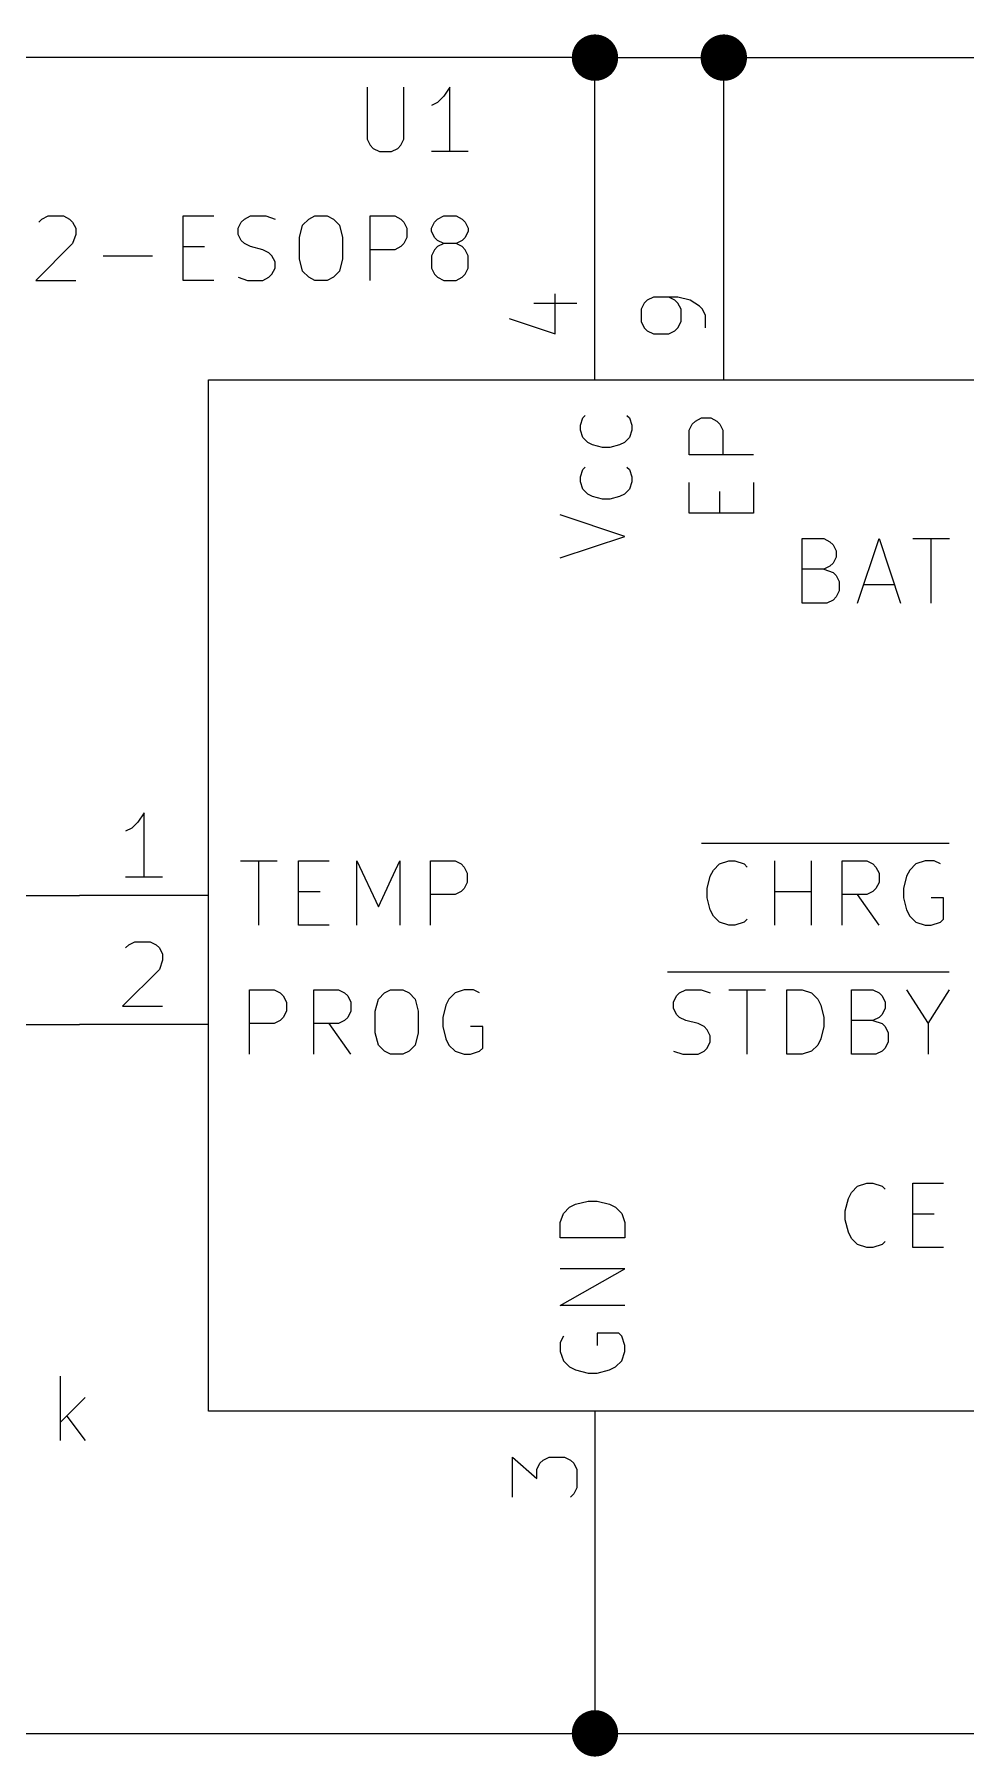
# Model space of a CAD drawing. Header units: inches. Extents: x 0.4 to 11.3, y -7.9 to -0.4.
# Drawn here: x 4.015 to 4.738, y -2.518 to -1.182 of the extents above; entities that cross this region are included whole.
import ezdxf

# ---------------------------------------------------------------- set-up
doc = ezdxf.new("R2010")
doc.units = ezdxf.units.IN
doc.header["$MEASUREMENT"] = 0
for name, color, linetype in [('GREENSIXTYFIVE', 129, 'CONTINUOUS'), ('LIGHTGREEN', 92, 'CONTINUOUS'), ('LIGHTRED', 12, 'CONTINUOUS'), ('RED', 14, 'CONTINUOUS'), ('WHITE', 250, 'CONTINUOUS')]:
    doc.layers.add(name, color=color, linetype=linetype)

msp = doc.modelspace()

# ---------------------------------------------------------------- linework, layer by layer
at = {"layer": 'GREENSIXTYFIVE', "linetype": 'CONTINUOUS'}
for p, q in [((4.2731, -1.2228), (4.2731, -1.2633)), ((4.2731, -1.2228), (4.2731, -1.2633)), ((4.3017, -1.2633), (4.3017, -1.2228)), ((4.3017, -1.2633), (4.3017, -1.2228)), ((4.3374, -1.2228), (4.3327, -1.2299)), ((4.3374, -1.2228), (4.3327, -1.2299)), ((4.3374, -1.2728), (4.3374, -1.2228)), ((4.3374, -1.2728), (4.3374, -1.2228)), ((4.3279, -1.2347), (4.3231, -1.2371)), ((4.3279, -1.2347), (4.3231, -1.2371)), ((4.3327, -1.2299), (4.3279, -1.2347)), ((4.3327, -1.2299), (4.3279, -1.2347)), ((4.2731, -1.2633), (4.2755, -1.268)), ((4.2731, -1.2633), (4.2755, -1.268)), ((4.2755, -1.268), (4.2779, -1.2704)), ((4.2755, -1.268), (4.2779, -1.2704)), ((4.297, -1.2704), (4.2993, -1.268)), ((4.297, -1.2704), (4.2993, -1.268)), ((4.2993, -1.268), (4.3017, -1.2633)), ((4.2993, -1.268), (4.3017, -1.2633)), ((4.2779, -1.2704), (4.2827, -1.2728)), ((4.2779, -1.2704), (4.2827, -1.2728)), ((4.2827, -1.2728), (4.2922, -1.2728)), ((4.2827, -1.2728), (4.2922, -1.2728)), ((4.2922, -1.2728), (4.297, -1.2704)), ((4.2922, -1.2728), (4.297, -1.2704)), ((4.3517, -1.2728), (4.3231, -1.2728)), ((4.3517, -1.2728), (4.3231, -1.2728)), ((4.0184, -1.3276), (4.0208, -1.3252)), ((4.0184, -1.3276), (4.0208, -1.3252)), ((4.0208, -1.3252), (4.0255, -1.3228)), ((4.0208, -1.3252), (4.0255, -1.3228)), ((4.0255, -1.3228), (4.0374, -1.3228)), ((4.0255, -1.3228), (4.0374, -1.3228)), ((4.0374, -1.3228), (4.0422, -1.3252)), ((4.0374, -1.3228), (4.0422, -1.3252)), ((4.0422, -1.3252), (4.0446, -1.3276)), ((4.0422, -1.3252), (4.0446, -1.3276)), ((4.0446, -1.3276), (4.047, -1.3323)), ((4.0446, -1.3276), (4.047, -1.3323)), ((4.047, -1.3323), (4.047, -1.3371)), ((4.047, -1.3323), (4.047, -1.3371)), ((4.1303, -1.3728), (4.1303, -1.3228)), ((4.1303, -1.3228), (4.1541, -1.3228)), ((4.1303, -1.3728), (4.1303, -1.3228)), ((4.1303, -1.3228), (4.1541, -1.3228)), ((4.1731, -1.3323), (4.1755, -1.3276)), ((4.1731, -1.3323), (4.1755, -1.3276)), ((4.1731, -1.3371), (4.1731, -1.3323)), ((4.1731, -1.3371), (4.1731, -1.3323)), ((4.1755, -1.3276), (4.1779, -1.3252)), ((4.1755, -1.3276), (4.1779, -1.3252)), ((4.1779, -1.3252), (4.1827, -1.3228)), ((4.1779, -1.3252), (4.1827, -1.3228)), ((4.1827, -1.3228), (4.1946, -1.3228)), ((4.1827, -1.3228), (4.1946, -1.3228)), ((4.1946, -1.3228), (4.2017, -1.3252)), ((4.1946, -1.3228), (4.2017, -1.3252)), ((4.2208, -1.3395), (4.2231, -1.3299)), ((4.2208, -1.3395), (4.2231, -1.3299)), ((4.2231, -1.3299), (4.2279, -1.3252)), ((4.2231, -1.3299), (4.2279, -1.3252)), ((4.2279, -1.3252), (4.2327, -1.3228)), ((4.2279, -1.3252), (4.2327, -1.3228)), ((4.2327, -1.3228), (4.2422, -1.3228)), ((4.2327, -1.3228), (4.2422, -1.3228)), ((4.2422, -1.3228), (4.247, -1.3252)), ((4.2422, -1.3228), (4.247, -1.3252)), ((4.247, -1.3252), (4.2517, -1.3299)), ((4.247, -1.3252), (4.2517, -1.3299)), ((4.2517, -1.3299), (4.2541, -1.3395)), ((4.2517, -1.3299), (4.2541, -1.3395)), ((4.2755, -1.3728), (4.2755, -1.3228)), ((4.2755, -1.3228), (4.2946, -1.3228)), ((4.2755, -1.3728), (4.2755, -1.3228)), ((4.2755, -1.3228), (4.2946, -1.3228)), ((4.2946, -1.3228), (4.2993, -1.3252)), ((4.2946, -1.3228), (4.2993, -1.3252)), ((4.2993, -1.3252), (4.3017, -1.3276)), ((4.2993, -1.3252), (4.3017, -1.3276)), ((4.3017, -1.3276), (4.3041, -1.3323)), ((4.3017, -1.3276), (4.3041, -1.3323)), ((4.3041, -1.3323), (4.3041, -1.3395)), ((4.3041, -1.3323), (4.3041, -1.3395)), ((4.3231, -1.3323), (4.3255, -1.3276)), ((4.3231, -1.3323), (4.3255, -1.3276)), ((4.3231, -1.3347), (4.3231, -1.3323)), ((4.3231, -1.3347), (4.3231, -1.3323)), ((4.3255, -1.3395), (4.3231, -1.3347)), ((4.3255, -1.3395), (4.3231, -1.3347)), ((4.3255, -1.3276), (4.3279, -1.3252)), ((4.3255, -1.3276), (4.3279, -1.3252)), ((4.3279, -1.3252), (4.3327, -1.3228)), ((4.3279, -1.3252), (4.3327, -1.3228)), ((4.3327, -1.3228), (4.3422, -1.3228)), ((4.3327, -1.3228), (4.3422, -1.3228)), ((4.3422, -1.3228), (4.347, -1.3252)), ((4.3422, -1.3228), (4.347, -1.3252)), ((4.347, -1.3252), (4.3493, -1.3276)), ((4.347, -1.3252), (4.3493, -1.3276)), ((4.3493, -1.3276), (4.3517, -1.3323)), ((4.3493, -1.3276), (4.3517, -1.3323)), ((4.3517, -1.3347), (4.3493, -1.3395)), ((4.3517, -1.3347), (4.3493, -1.3395)), ((4.3517, -1.3323), (4.3517, -1.3347)), ((4.3517, -1.3323), (4.3517, -1.3347)), ((4.0446, -1.3442), (4.016, -1.3728)), ((4.0446, -1.3442), (4.016, -1.3728)), ((4.047, -1.3371), (4.0446, -1.3442)), ((4.047, -1.3371), (4.0446, -1.3442)), ((4.1303, -1.3466), (4.147, -1.3466)), ((4.1303, -1.3466), (4.147, -1.3466)), ((4.1755, -1.3419), (4.1731, -1.3371)), ((4.1755, -1.3419), (4.1731, -1.3371)), ((4.1779, -1.3442), (4.1755, -1.3419)), ((4.1779, -1.3442), (4.1755, -1.3419)), ((4.1827, -1.3466), (4.1779, -1.3442)), ((4.1827, -1.3466), (4.1779, -1.3442)), ((4.1922, -1.349), (4.1827, -1.3466)), ((4.1922, -1.349), (4.1827, -1.3466)), ((4.197, -1.3514), (4.1922, -1.349)), ((4.197, -1.3514), (4.1922, -1.349)), ((4.2208, -1.3561), (4.2208, -1.3395)), ((4.2208, -1.3561), (4.2208, -1.3395)), ((4.2541, -1.3395), (4.2541, -1.3561)), ((4.2541, -1.3395), (4.2541, -1.3561)), ((4.2946, -1.349), (4.2755, -1.349)), ((4.2946, -1.349), (4.2755, -1.349)), ((4.2993, -1.3466), (4.2946, -1.349)), ((4.2993, -1.3466), (4.2946, -1.349)), ((4.3017, -1.3442), (4.2993, -1.3466)), ((4.3017, -1.3442), (4.2993, -1.3466)), ((4.3041, -1.3395), (4.3017, -1.3442)), ((4.3041, -1.3395), (4.3017, -1.3442)), ((4.3255, -1.349), (4.3231, -1.3538)), ((4.3255, -1.349), (4.3231, -1.3538)), ((4.3279, -1.3419), (4.3255, -1.3395)), ((4.3279, -1.3419), (4.3255, -1.3395)), ((4.3279, -1.3466), (4.3255, -1.349)), ((4.3279, -1.3466), (4.3255, -1.349)), ((4.3327, -1.3442), (4.3279, -1.3419)), ((4.3327, -1.3442), (4.3279, -1.3419)), ((4.3327, -1.3442), (4.3279, -1.3466)), ((4.3327, -1.3442), (4.3279, -1.3466)), ((4.3422, -1.3442), (4.3327, -1.3442)), ((4.3422, -1.3442), (4.3327, -1.3442)), ((4.347, -1.3419), (4.3422, -1.3442)), ((4.347, -1.3419), (4.3422, -1.3442)), ((4.347, -1.3466), (4.3422, -1.3442)), ((4.347, -1.3466), (4.3422, -1.3442)), ((4.3493, -1.3395), (4.347, -1.3419)), ((4.3493, -1.3395), (4.347, -1.3419)), ((4.3493, -1.349), (4.347, -1.3466)), ((4.3493, -1.349), (4.347, -1.3466)), ((4.3517, -1.3538), (4.3493, -1.349)), ((4.3517, -1.3538), (4.3493, -1.349)), ((4.0684, -1.3538), (4.1065, -1.3538)), ((4.0684, -1.3538), (4.1065, -1.3538)), ((4.1993, -1.3538), (4.197, -1.3514)), ((4.1993, -1.3538), (4.197, -1.3514)), ((4.2017, -1.3585), (4.1993, -1.3538)), ((4.2017, -1.3585), (4.1993, -1.3538)), ((4.2017, -1.3633), (4.2017, -1.3585)), ((4.2017, -1.3633), (4.2017, -1.3585)), ((4.2231, -1.3657), (4.2208, -1.3561)), ((4.2231, -1.3657), (4.2208, -1.3561)), ((4.2541, -1.3561), (4.2517, -1.3657)), ((4.2541, -1.3561), (4.2517, -1.3657)), ((4.3231, -1.3538), (4.3231, -1.3633)), ((4.3231, -1.3538), (4.3231, -1.3633)), ((4.3517, -1.3633), (4.3517, -1.3538)), ((4.3517, -1.3633), (4.3517, -1.3538)), ((4.016, -1.3728), (4.047, -1.3728)), ((4.016, -1.3728), (4.047, -1.3728)), ((4.1541, -1.3728), (4.1303, -1.3728)), ((4.1541, -1.3728), (4.1303, -1.3728)), ((4.1731, -1.3704), (4.1803, -1.3728)), ((4.1731, -1.3704), (4.1803, -1.3728)), ((4.1803, -1.3728), (4.1922, -1.3728)), ((4.1803, -1.3728), (4.1922, -1.3728)), ((4.1922, -1.3728), (4.197, -1.3704)), ((4.1922, -1.3728), (4.197, -1.3704)), ((4.197, -1.3704), (4.1993, -1.368)), ((4.197, -1.3704), (4.1993, -1.368)), ((4.1993, -1.368), (4.2017, -1.3633)), ((4.1993, -1.368), (4.2017, -1.3633)), ((4.2279, -1.3704), (4.2231, -1.3657)), ((4.2279, -1.3704), (4.2231, -1.3657)), ((4.2327, -1.3728), (4.2279, -1.3704)), ((4.2327, -1.3728), (4.2279, -1.3704)), ((4.2422, -1.3728), (4.2327, -1.3728)), ((4.2422, -1.3728), (4.2327, -1.3728)), ((4.247, -1.3704), (4.2422, -1.3728)), ((4.247, -1.3704), (4.2422, -1.3728)), ((4.2517, -1.3657), (4.247, -1.3704)), ((4.2517, -1.3657), (4.247, -1.3704)), ((4.3231, -1.3633), (4.3255, -1.368)), ((4.3231, -1.3633), (4.3255, -1.368)), ((4.3255, -1.368), (4.3279, -1.3704)), ((4.3255, -1.368), (4.3279, -1.3704)), ((4.3279, -1.3704), (4.3327, -1.3728)), ((4.3279, -1.3704), (4.3327, -1.3728)), ((4.3327, -1.3728), (4.3422, -1.3728)), ((4.3327, -1.3728), (4.3422, -1.3728)), ((4.3422, -1.3728), (4.347, -1.3704)), ((4.3422, -1.3728), (4.347, -1.3704)), ((4.347, -1.3704), (4.3493, -1.368)), ((4.347, -1.3704), (4.3493, -1.368)), ((4.3493, -1.368), (4.3517, -1.3633)), ((4.3493, -1.368), (4.3517, -1.3633)), ((4.4387, -1.4852), (4.4406, -1.4795)), ((4.4387, -1.4852), (4.4406, -1.4795)), ((4.4406, -1.4795), (4.4425, -1.4776)), ((4.4406, -1.4795), (4.4425, -1.4776)), ((4.4748, -1.4776), (4.4768, -1.4795)), ((4.4748, -1.4776), (4.4768, -1.4795)), ((4.4768, -1.4795), (4.4787, -1.4852)), ((4.4768, -1.4795), (4.4787, -1.4852)), ((4.5255, -1.4843), (4.5279, -1.4819)), ((4.5255, -1.4843), (4.5279, -1.4819)), ((4.5279, -1.4819), (4.5327, -1.4795)), ((4.5279, -1.4819), (4.5327, -1.4795)), ((4.5327, -1.4795), (4.5398, -1.4795)), ((4.5327, -1.4795), (4.5398, -1.4795)), ((4.5398, -1.4795), (4.5446, -1.4819)), ((4.5398, -1.4795), (4.5446, -1.4819)), ((4.5446, -1.4819), (4.5469, -1.4843)), ((4.5446, -1.4819), (4.5469, -1.4843)), ((4.4387, -1.489), (4.4387, -1.4852)), ((4.4387, -1.489), (4.4387, -1.4852)), ((4.4406, -1.4948), (4.4387, -1.489)), ((4.4406, -1.4948), (4.4387, -1.489)), ((4.4444, -1.4986), (4.4406, -1.4948)), ((4.4444, -1.4986), (4.4406, -1.4948)), ((4.4768, -1.4948), (4.4729, -1.4986)), ((4.4768, -1.4948), (4.4729, -1.4986)), ((4.4787, -1.489), (4.4768, -1.4948)), ((4.4787, -1.489), (4.4768, -1.4948)), ((4.4787, -1.4852), (4.4787, -1.489)), ((4.4787, -1.4852), (4.4787, -1.489)), ((4.5231, -1.489), (4.5255, -1.4843)), ((4.5231, -1.489), (4.5255, -1.4843)), ((4.5231, -1.5081), (4.5231, -1.489)), ((4.5231, -1.5081), (4.5231, -1.489)), ((4.5469, -1.4843), (4.5493, -1.489)), ((4.5469, -1.4843), (4.5493, -1.489)), ((4.5493, -1.489), (4.5493, -1.5081)), ((4.5493, -1.489), (4.5493, -1.5081)), ((4.4482, -1.5005), (4.4444, -1.4986)), ((4.4482, -1.5005), (4.4444, -1.4986)), ((4.4558, -1.5024), (4.4482, -1.5005)), ((4.4558, -1.5024), (4.4482, -1.5005)), ((4.4615, -1.5024), (4.4558, -1.5024)), ((4.4615, -1.5024), (4.4558, -1.5024)), ((4.4691, -1.5005), (4.4615, -1.5024)), ((4.4691, -1.5005), (4.4615, -1.5024)), ((4.4729, -1.4986), (4.4691, -1.5005)), ((4.4729, -1.4986), (4.4691, -1.5005)), ((4.5731, -1.5081), (4.5231, -1.5081)), ((4.5731, -1.5081), (4.5231, -1.5081)), ((4.4387, -1.5252), (4.4406, -1.5195)), ((4.4387, -1.5252), (4.4406, -1.5195)), ((4.4406, -1.5195), (4.4425, -1.5176)), ((4.4406, -1.5195), (4.4425, -1.5176)), ((4.4748, -1.5176), (4.4768, -1.5195)), ((4.4748, -1.5176), (4.4768, -1.5195)), ((4.4768, -1.5195), (4.4787, -1.5252)), ((4.4768, -1.5195), (4.4787, -1.5252)), ((4.4387, -1.529), (4.4387, -1.5252)), ((4.4387, -1.529), (4.4387, -1.5252)), ((4.4406, -1.5348), (4.4387, -1.529)), ((4.4406, -1.5348), (4.4387, -1.529)), ((4.4444, -1.5386), (4.4406, -1.5348)), ((4.4444, -1.5386), (4.4406, -1.5348)), ((4.4768, -1.5348), (4.4729, -1.5386)), ((4.4768, -1.5348), (4.4729, -1.5386)), ((4.4787, -1.529), (4.4768, -1.5348)), ((4.4787, -1.529), (4.4768, -1.5348)), ((4.4787, -1.5252), (4.4787, -1.529)), ((4.4787, -1.5252), (4.4787, -1.529)), ((4.5231, -1.5533), (4.5231, -1.5295)), ((4.5231, -1.5533), (4.5231, -1.5295)), ((4.5731, -1.5295), (4.5731, -1.5533)), ((4.5731, -1.5295), (4.5731, -1.5533)), ((4.4482, -1.5405), (4.4444, -1.5386)), ((4.4482, -1.5405), (4.4444, -1.5386)), ((4.4558, -1.5424), (4.4482, -1.5405)), ((4.4558, -1.5424), (4.4482, -1.5405)), ((4.4615, -1.5424), (4.4558, -1.5424)), ((4.4615, -1.5424), (4.4558, -1.5424)), ((4.4691, -1.5405), (4.4615, -1.5424)), ((4.4691, -1.5405), (4.4615, -1.5424)), ((4.4729, -1.5386), (4.4691, -1.5405)), ((4.4729, -1.5386), (4.4691, -1.5405)), ((4.5469, -1.5533), (4.5469, -1.5367)), ((4.5469, -1.5533), (4.5469, -1.5367)), ((4.4731, -1.5714), (4.4231, -1.5548)), ((4.4731, -1.5714), (4.4231, -1.5548)), ((4.5731, -1.5533), (4.5231, -1.5533)), ((4.5731, -1.5533), (4.5231, -1.5533)), ((4.4231, -1.5881), (4.4731, -1.5714)), ((4.4231, -1.5881), (4.4731, -1.5714)), ((4.6109, -1.6231), (4.6109, -1.5731)), ((4.6109, -1.5731), (4.6276, -1.5731)), ((4.6109, -1.6231), (4.6109, -1.5731)), ((4.6109, -1.5731), (4.6276, -1.5731)), ((4.6276, -1.5731), (4.6324, -1.5755)), ((4.6276, -1.5731), (4.6324, -1.5755)), ((4.6324, -1.5755), (4.6348, -1.5779)), ((4.6324, -1.5755), (4.6348, -1.5779)), ((4.6538, -1.6231), (4.6705, -1.5731)), ((4.6538, -1.6231), (4.6705, -1.5731)), ((4.6705, -1.5731), (4.6871, -1.6231)), ((4.6705, -1.5731), (4.6871, -1.6231)), ((4.6967, -1.5731), (4.7252, -1.5731)), ((4.6967, -1.5731), (4.7252, -1.5731)), ((4.711, -1.6231), (4.711, -1.5731)), ((4.711, -1.6231), (4.711, -1.5731)), ((4.6348, -1.5779), (4.6371, -1.5827)), ((4.6348, -1.5779), (4.6371, -1.5827)), ((4.6371, -1.5874), (4.6348, -1.5922)), ((4.6371, -1.5874), (4.6348, -1.5922)), ((4.6371, -1.5827), (4.6371, -1.5874)), ((4.6371, -1.5827), (4.6371, -1.5874)), ((4.6276, -1.5969), (4.6109, -1.5969)), ((4.6276, -1.5969), (4.6109, -1.5969)), ((4.6324, -1.5946), (4.6276, -1.5969)), ((4.6324, -1.5946), (4.6276, -1.5969)), ((4.6276, -1.5969), (4.6348, -1.5993)), ((4.6276, -1.5969), (4.6348, -1.5993)), ((4.6348, -1.5922), (4.6324, -1.5946)), ((4.6348, -1.5922), (4.6324, -1.5946)), ((4.6348, -1.5993), (4.6371, -1.6017)), ((4.6348, -1.5993), (4.6371, -1.6017)), ((4.6371, -1.6017), (4.6395, -1.6065)), ((4.6371, -1.6017), (4.6395, -1.6065)), ((4.6395, -1.6136), (4.6371, -1.6184)), ((4.6395, -1.6136), (4.6371, -1.6184)), ((4.6395, -1.6065), (4.6395, -1.6136)), ((4.6395, -1.6065), (4.6395, -1.6136)), ((4.6586, -1.6088), (4.6824, -1.6088)), ((4.6586, -1.6088), (4.6824, -1.6088)), ((4.63, -1.6231), (4.6109, -1.6231)), ((4.63, -1.6231), (4.6109, -1.6231)), ((4.6348, -1.6208), (4.63, -1.6231)), ((4.6348, -1.6208), (4.63, -1.6231)), ((4.6371, -1.6184), (4.6348, -1.6208)), ((4.6371, -1.6184), (4.6348, -1.6208)), ((4.5326, -1.8093), (4.725, -1.8093)), ((4.5326, -1.8093), (4.725, -1.8093)), ((4.1748, -1.8231), (4.2033, -1.8231)), ((4.1748, -1.8231), (4.2033, -1.8231)), ((4.189, -1.8731), (4.189, -1.8231)), ((4.189, -1.8731), (4.189, -1.8231)), ((4.22, -1.8731), (4.22, -1.8231)), ((4.22, -1.8231), (4.2438, -1.8231)), ((4.22, -1.8731), (4.22, -1.8231)), ((4.22, -1.8231), (4.2438, -1.8231)), ((4.2652, -1.8731), (4.2652, -1.8231)), ((4.2652, -1.8231), (4.2819, -1.8588)), ((4.2652, -1.8731), (4.2652, -1.8231)), ((4.2652, -1.8231), (4.2819, -1.8588)), ((4.2819, -1.8588), (4.2986, -1.8231)), ((4.2819, -1.8588), (4.2986, -1.8231)), ((4.2986, -1.8231), (4.2986, -1.8731)), ((4.2986, -1.8231), (4.2986, -1.8731)), ((4.3224, -1.8731), (4.3224, -1.8231)), ((4.3224, -1.8231), (4.3414, -1.8231)), ((4.3224, -1.8731), (4.3224, -1.8231)), ((4.3224, -1.8231), (4.3414, -1.8231)), ((4.3414, -1.8231), (4.3462, -1.8255)), ((4.3414, -1.8231), (4.3462, -1.8255)), ((4.3462, -1.8255), (4.3486, -1.8279)), ((4.3462, -1.8255), (4.3486, -1.8279)), ((4.3486, -1.8279), (4.3509, -1.8327)), ((4.3486, -1.8279), (4.3509, -1.8327)), ((4.5395, -1.835), (4.5419, -1.8303)), ((4.5395, -1.835), (4.5419, -1.8303)), ((4.5419, -1.8303), (4.5467, -1.8255)), ((4.5419, -1.8303), (4.5467, -1.8255)), ((4.5467, -1.8255), (4.5538, -1.8231)), ((4.5467, -1.8255), (4.5538, -1.8231)), ((4.5538, -1.8231), (4.5586, -1.8231)), ((4.5538, -1.8231), (4.5586, -1.8231)), ((4.5586, -1.8231), (4.5657, -1.8255)), ((4.5586, -1.8231), (4.5657, -1.8255)), ((4.5657, -1.8255), (4.5681, -1.8279)), ((4.5657, -1.8255), (4.5681, -1.8279)), ((4.5895, -1.8731), (4.5895, -1.8231)), ((4.5895, -1.8731), (4.5895, -1.8231)), ((4.6181, -1.8731), (4.6181, -1.8231)), ((4.6181, -1.8731), (4.6181, -1.8231)), ((4.6419, -1.8731), (4.6419, -1.8231)), ((4.6419, -1.8231), (4.6609, -1.8231)), ((4.6419, -1.8731), (4.6419, -1.8231)), ((4.6419, -1.8231), (4.6609, -1.8231)), ((4.6609, -1.8231), (4.6657, -1.8255)), ((4.6609, -1.8231), (4.6657, -1.8255)), ((4.6657, -1.8255), (4.6681, -1.8279)), ((4.6657, -1.8255), (4.6681, -1.8279)), ((4.6681, -1.8279), (4.6705, -1.8327)), ((4.6681, -1.8279), (4.6705, -1.8327)), ((4.6943, -1.8303), (4.6919, -1.835)), ((4.6943, -1.8303), (4.6919, -1.835)), ((4.699, -1.8255), (4.6943, -1.8303)), ((4.699, -1.8255), (4.6943, -1.8303)), ((4.7062, -1.8231), (4.699, -1.8255)), ((4.7062, -1.8231), (4.699, -1.8255)), ((4.7133, -1.8231), (4.7062, -1.8231)), ((4.7133, -1.8231), (4.7062, -1.8231)), ((4.7181, -1.8255), (4.7133, -1.8231)), ((4.7181, -1.8255), (4.7133, -1.8231)), ((4.3509, -1.8398), (4.3486, -1.8446)), ((4.3509, -1.8398), (4.3486, -1.8446)), ((4.3509, -1.8327), (4.3509, -1.8398)), ((4.3509, -1.8327), (4.3509, -1.8398)), ((4.5371, -1.8446), (4.5395, -1.835)), ((4.5371, -1.8446), (4.5395, -1.835)), ((4.6705, -1.8398), (4.6681, -1.8446)), ((4.6705, -1.8398), (4.6681, -1.8446)), ((4.6705, -1.8327), (4.6705, -1.8398)), ((4.6705, -1.8327), (4.6705, -1.8398)), ((4.6919, -1.835), (4.6895, -1.8446)), ((4.6919, -1.835), (4.6895, -1.8446)), ((4.22, -1.8469), (4.2367, -1.8469)), ((4.22, -1.8469), (4.2367, -1.8469)), ((4.3414, -1.8493), (4.3224, -1.8493)), ((4.3414, -1.8493), (4.3224, -1.8493)), ((4.3462, -1.8469), (4.3414, -1.8493)), ((4.3462, -1.8469), (4.3414, -1.8493)), ((4.3486, -1.8446), (4.3462, -1.8469)), ((4.3486, -1.8446), (4.3462, -1.8469)), ((4.5371, -1.8517), (4.5371, -1.8446)), ((4.5371, -1.8517), (4.5371, -1.8446)), ((4.5395, -1.8612), (4.5371, -1.8517)), ((4.5395, -1.8612), (4.5371, -1.8517)), ((4.5895, -1.8469), (4.6181, -1.8469)), ((4.5895, -1.8469), (4.6181, -1.8469)), ((4.6609, -1.8493), (4.6419, -1.8493)), ((4.6609, -1.8493), (4.6419, -1.8493)), ((4.6705, -1.8731), (4.6538, -1.8493)), ((4.6705, -1.8731), (4.6538, -1.8493)), ((4.6657, -1.8469), (4.6609, -1.8493)), ((4.6657, -1.8469), (4.6609, -1.8493)), ((4.6681, -1.8446), (4.6657, -1.8469)), ((4.6681, -1.8446), (4.6657, -1.8469)), ((4.6895, -1.8446), (4.6895, -1.8517)), ((4.6895, -1.8446), (4.6895, -1.8517)), ((4.6895, -1.8517), (4.6919, -1.8612)), ((4.6895, -1.8517), (4.6919, -1.8612)), ((4.7205, -1.8517), (4.7109, -1.8517)), ((4.7205, -1.8517), (4.7109, -1.8517)), ((4.7205, -1.8684), (4.7205, -1.8517)), ((4.7205, -1.8684), (4.7205, -1.8517)), ((4.5419, -1.866), (4.5395, -1.8612)), ((4.5419, -1.866), (4.5395, -1.8612)), ((4.5467, -1.8708), (4.5419, -1.866)), ((4.5467, -1.8708), (4.5419, -1.866)), ((4.5681, -1.8684), (4.5657, -1.8708)), ((4.5681, -1.8684), (4.5657, -1.8708)), ((4.6919, -1.8612), (4.6943, -1.866)), ((4.6919, -1.8612), (4.6943, -1.866)), ((4.6943, -1.866), (4.699, -1.8708)), ((4.6943, -1.866), (4.699, -1.8708)), ((4.7181, -1.8708), (4.7205, -1.8684)), ((4.7181, -1.8708), (4.7205, -1.8684)), ((4.2438, -1.8731), (4.22, -1.8731)), ((4.2438, -1.8731), (4.22, -1.8731)), ((4.5538, -1.8731), (4.5467, -1.8708)), ((4.5538, -1.8731), (4.5467, -1.8708)), ((4.5586, -1.8731), (4.5538, -1.8731)), ((4.5586, -1.8731), (4.5538, -1.8731)), ((4.5657, -1.8708), (4.5586, -1.8731)), ((4.5657, -1.8708), (4.5586, -1.8731)), ((4.699, -1.8708), (4.7062, -1.8731)), ((4.699, -1.8708), (4.7062, -1.8731)), ((4.7062, -1.8731), (4.7109, -1.8731)), ((4.7062, -1.8731), (4.7109, -1.8731)), ((4.7109, -1.8731), (4.7181, -1.8708)), ((4.7109, -1.8731), (4.7181, -1.8708)), ((4.5064, -1.9093), (4.725, -1.9093)), ((4.5064, -1.9093), (4.725, -1.9093)), ((4.1819, -1.9731), (4.1819, -1.9231)), ((4.1819, -1.9231), (4.2009, -1.9231)), ((4.1819, -1.9731), (4.1819, -1.9231)), ((4.1819, -1.9231), (4.2009, -1.9231)), ((4.2009, -1.9231), (4.2057, -1.9255)), ((4.2009, -1.9231), (4.2057, -1.9255)), ((4.2319, -1.9731), (4.2319, -1.9231)), ((4.2319, -1.9231), (4.2509, -1.9231)), ((4.2319, -1.9731), (4.2319, -1.9231)), ((4.2319, -1.9231), (4.2509, -1.9231)), ((4.2509, -1.9231), (4.2557, -1.9255)), ((4.2509, -1.9231), (4.2557, -1.9255)), ((4.2867, -1.9255), (4.2914, -1.9231)), ((4.2867, -1.9255), (4.2914, -1.9231)), ((4.2914, -1.9231), (4.3009, -1.9231)), ((4.2914, -1.9231), (4.3009, -1.9231)), ((4.3009, -1.9231), (4.3057, -1.9255)), ((4.3009, -1.9231), (4.3057, -1.9255)), ((4.3486, -1.9231), (4.3414, -1.9255)), ((4.3486, -1.9231), (4.3414, -1.9255)), ((4.3557, -1.9231), (4.3486, -1.9231)), ((4.3557, -1.9231), (4.3486, -1.9231)), ((4.3605, -1.9255), (4.3557, -1.9231)), ((4.3605, -1.9255), (4.3557, -1.9231)), ((4.5157, -1.9255), (4.5205, -1.9231)), ((4.5157, -1.9255), (4.5205, -1.9231)), ((4.5205, -1.9231), (4.5324, -1.9231)), ((4.5205, -1.9231), (4.5324, -1.9231)), ((4.5324, -1.9231), (4.5395, -1.9255)), ((4.5324, -1.9231), (4.5395, -1.9255)), ((4.5538, -1.9231), (4.5824, -1.9231)), ((4.5538, -1.9231), (4.5824, -1.9231)), ((4.5681, -1.9731), (4.5681, -1.9231)), ((4.5681, -1.9731), (4.5681, -1.9231)), ((4.599, -1.9731), (4.599, -1.9231)), ((4.599, -1.9231), (4.6109, -1.9231)), ((4.599, -1.9731), (4.599, -1.9231)), ((4.599, -1.9231), (4.6109, -1.9231)), ((4.6109, -1.9231), (4.6181, -1.9255)), ((4.6109, -1.9231), (4.6181, -1.9255)), ((4.649, -1.9731), (4.649, -1.9231)), ((4.649, -1.9231), (4.6657, -1.9231)), ((4.649, -1.9731), (4.649, -1.9231)), ((4.649, -1.9231), (4.6657, -1.9231)), ((4.6657, -1.9231), (4.6705, -1.9255)), ((4.6657, -1.9231), (4.6705, -1.9255)), ((4.6919, -1.9231), (4.7086, -1.9493)), ((4.6919, -1.9231), (4.7086, -1.9493)), ((4.7086, -1.9493), (4.7252, -1.9231)), ((4.7086, -1.9493), (4.7252, -1.9231)), ((4.2057, -1.9255), (4.2081, -1.9279)), ((4.2057, -1.9255), (4.2081, -1.9279)), ((4.2081, -1.9279), (4.2105, -1.9327)), ((4.2081, -1.9279), (4.2105, -1.9327)), ((4.2105, -1.9327), (4.2105, -1.9398)), ((4.2105, -1.9327), (4.2105, -1.9398)), ((4.2557, -1.9255), (4.2581, -1.9279)), ((4.2557, -1.9255), (4.2581, -1.9279)), ((4.2581, -1.9279), (4.2605, -1.9327)), ((4.2581, -1.9279), (4.2605, -1.9327)), ((4.2605, -1.9327), (4.2605, -1.9398)), ((4.2605, -1.9327), (4.2605, -1.9398)), ((4.2795, -1.9398), (4.2819, -1.9303)), ((4.2795, -1.9398), (4.2819, -1.9303)), ((4.2819, -1.9303), (4.2867, -1.9255)), ((4.2819, -1.9303), (4.2867, -1.9255)), ((4.3057, -1.9255), (4.3105, -1.9303)), ((4.3057, -1.9255), (4.3105, -1.9303)), ((4.3105, -1.9303), (4.3129, -1.9398)), ((4.3105, -1.9303), (4.3129, -1.9398)), ((4.3343, -1.935), (4.3319, -1.9446)), ((4.3343, -1.935), (4.3319, -1.9446)), ((4.3367, -1.9303), (4.3343, -1.935)), ((4.3367, -1.9303), (4.3343, -1.935)), ((4.3414, -1.9255), (4.3367, -1.9303)), ((4.3414, -1.9255), (4.3367, -1.9303)), ((4.511, -1.9327), (4.5133, -1.9279)), ((4.511, -1.9327), (4.5133, -1.9279)), ((4.511, -1.9374), (4.511, -1.9327)), ((4.511, -1.9374), (4.511, -1.9327)), ((4.5133, -1.9279), (4.5157, -1.9255)), ((4.5133, -1.9279), (4.5157, -1.9255)), ((4.6181, -1.9255), (4.6229, -1.9303)), ((4.6181, -1.9255), (4.6229, -1.9303)), ((4.6229, -1.9303), (4.6252, -1.935)), ((4.6229, -1.9303), (4.6252, -1.935)), ((4.6252, -1.935), (4.6276, -1.9446)), ((4.6252, -1.935), (4.6276, -1.9446)), ((4.6705, -1.9255), (4.6729, -1.9279)), ((4.6705, -1.9255), (4.6729, -1.9279)), ((4.6729, -1.9279), (4.6752, -1.9327)), ((4.6729, -1.9279), (4.6752, -1.9327)), ((4.6752, -1.9327), (4.6752, -1.9374)), ((4.6752, -1.9327), (4.6752, -1.9374)), ((4.2009, -1.9493), (4.1819, -1.9493)), ((4.2009, -1.9493), (4.1819, -1.9493)), ((4.2057, -1.9469), (4.2009, -1.9493)), ((4.2057, -1.9469), (4.2009, -1.9493)), ((4.2081, -1.9446), (4.2057, -1.9469)), ((4.2081, -1.9446), (4.2057, -1.9469)), ((4.2105, -1.9398), (4.2081, -1.9446)), ((4.2105, -1.9398), (4.2081, -1.9446)), ((4.2509, -1.9493), (4.2319, -1.9493)), ((4.2509, -1.9493), (4.2319, -1.9493)), ((4.2605, -1.9731), (4.2438, -1.9493)), ((4.2605, -1.9731), (4.2438, -1.9493)), ((4.2557, -1.9469), (4.2509, -1.9493)), ((4.2557, -1.9469), (4.2509, -1.9493)), ((4.2581, -1.9446), (4.2557, -1.9469)), ((4.2581, -1.9446), (4.2557, -1.9469)), ((4.2605, -1.9398), (4.2581, -1.9446)), ((4.2605, -1.9398), (4.2581, -1.9446)), ((4.2795, -1.9565), (4.2795, -1.9398)), ((4.2795, -1.9565), (4.2795, -1.9398)), ((4.3129, -1.9398), (4.3129, -1.9565)), ((4.3129, -1.9398), (4.3129, -1.9565)), ((4.3319, -1.9446), (4.3319, -1.9517)), ((4.3319, -1.9446), (4.3319, -1.9517)), ((4.5133, -1.9422), (4.511, -1.9374)), ((4.5133, -1.9422), (4.511, -1.9374)), ((4.5157, -1.9446), (4.5133, -1.9422)), ((4.5157, -1.9446), (4.5133, -1.9422)), ((4.5205, -1.9469), (4.5157, -1.9446)), ((4.5205, -1.9469), (4.5157, -1.9446)), ((4.53, -1.9493), (4.5205, -1.9469)), ((4.53, -1.9493), (4.5205, -1.9469)), ((4.5348, -1.9517), (4.53, -1.9493)), ((4.5348, -1.9517), (4.53, -1.9493)), ((4.6276, -1.9446), (4.6276, -1.9517)), ((4.6276, -1.9446), (4.6276, -1.9517)), ((4.6657, -1.9469), (4.649, -1.9469)), ((4.6657, -1.9469), (4.649, -1.9469)), ((4.6705, -1.9446), (4.6657, -1.9469)), ((4.6705, -1.9446), (4.6657, -1.9469)), ((4.6657, -1.9469), (4.6729, -1.9493)), ((4.6657, -1.9469), (4.6729, -1.9493)), ((4.6729, -1.9422), (4.6705, -1.9446)), ((4.6729, -1.9422), (4.6705, -1.9446)), ((4.6752, -1.9374), (4.6729, -1.9422)), ((4.6752, -1.9374), (4.6729, -1.9422)), ((4.6729, -1.9493), (4.6752, -1.9517)), ((4.6729, -1.9493), (4.6752, -1.9517)), ((4.7086, -1.9493), (4.7086, -1.9731)), ((4.7086, -1.9493), (4.7086, -1.9731)), ((4.2819, -1.966), (4.2795, -1.9565)), ((4.2819, -1.966), (4.2795, -1.9565)), ((4.3129, -1.9565), (4.3105, -1.966)), ((4.3129, -1.9565), (4.3105, -1.966)), ((4.3319, -1.9517), (4.3343, -1.9612)), ((4.3319, -1.9517), (4.3343, -1.9612)), ((4.3343, -1.9612), (4.3367, -1.966)), ((4.3343, -1.9612), (4.3367, -1.966)), ((4.3629, -1.9517), (4.3533, -1.9517)), ((4.3629, -1.9517), (4.3533, -1.9517)), ((4.3629, -1.9684), (4.3629, -1.9517)), ((4.3629, -1.9684), (4.3629, -1.9517)), ((4.5371, -1.9541), (4.5348, -1.9517)), ((4.5371, -1.9541), (4.5348, -1.9517)), ((4.5395, -1.9588), (4.5371, -1.9541)), ((4.5395, -1.9588), (4.5371, -1.9541)), ((4.5371, -1.9684), (4.5395, -1.9636)), ((4.5371, -1.9684), (4.5395, -1.9636)), ((4.5395, -1.9636), (4.5395, -1.9588)), ((4.5395, -1.9636), (4.5395, -1.9588)), ((4.6252, -1.9612), (4.6229, -1.966)), ((4.6252, -1.9612), (4.6229, -1.966)), ((4.6276, -1.9517), (4.6252, -1.9612)), ((4.6276, -1.9517), (4.6252, -1.9612)), ((4.6752, -1.9517), (4.6776, -1.9565)), ((4.6752, -1.9517), (4.6776, -1.9565)), ((4.6776, -1.9636), (4.6752, -1.9684)), ((4.6776, -1.9636), (4.6752, -1.9684)), ((4.6776, -1.9565), (4.6776, -1.9636)), ((4.6776, -1.9565), (4.6776, -1.9636)), ((4.2867, -1.9708), (4.2819, -1.966)), ((4.2867, -1.9708), (4.2819, -1.966)), ((4.2914, -1.9731), (4.2867, -1.9708)), ((4.2914, -1.9731), (4.2867, -1.9708)), ((4.3009, -1.9731), (4.2914, -1.9731)), ((4.3009, -1.9731), (4.2914, -1.9731)), ((4.3057, -1.9708), (4.3009, -1.9731)), ((4.3057, -1.9708), (4.3009, -1.9731)), ((4.3105, -1.966), (4.3057, -1.9708)), ((4.3105, -1.966), (4.3057, -1.9708)), ((4.3367, -1.966), (4.3414, -1.9708)), ((4.3367, -1.966), (4.3414, -1.9708)), ((4.3414, -1.9708), (4.3486, -1.9731)), ((4.3414, -1.9708), (4.3486, -1.9731)), ((4.3486, -1.9731), (4.3533, -1.9731)), ((4.3486, -1.9731), (4.3533, -1.9731)), ((4.3533, -1.9731), (4.3605, -1.9708)), ((4.3533, -1.9731), (4.3605, -1.9708)), ((4.3605, -1.9708), (4.3629, -1.9684)), ((4.3605, -1.9708), (4.3629, -1.9684)), ((4.511, -1.9708), (4.5181, -1.9731)), ((4.511, -1.9708), (4.5181, -1.9731)), ((4.5181, -1.9731), (4.53, -1.9731)), ((4.5181, -1.9731), (4.53, -1.9731)), ((4.53, -1.9731), (4.5348, -1.9708)), ((4.53, -1.9731), (4.5348, -1.9708)), ((4.5348, -1.9708), (4.5371, -1.9684)), ((4.5348, -1.9708), (4.5371, -1.9684)), ((4.6109, -1.9731), (4.599, -1.9731)), ((4.6109, -1.9731), (4.599, -1.9731)), ((4.6181, -1.9708), (4.6109, -1.9731)), ((4.6181, -1.9708), (4.6109, -1.9731)), ((4.6229, -1.966), (4.6181, -1.9708)), ((4.6229, -1.966), (4.6181, -1.9708)), ((4.6681, -1.9731), (4.649, -1.9731)), ((4.6681, -1.9731), (4.649, -1.9731)), ((4.6729, -1.9708), (4.6681, -1.9731)), ((4.6729, -1.9708), (4.6681, -1.9731)), ((4.6752, -1.9684), (4.6729, -1.9708)), ((4.6752, -1.9684), (4.6729, -1.9708)), ((4.6467, -2.085), (4.649, -2.0803)), ((4.6467, -2.085), (4.649, -2.0803)), ((4.649, -2.0803), (4.6538, -2.0755)), ((4.649, -2.0803), (4.6538, -2.0755)), ((4.6538, -2.0755), (4.661, -2.0731)), ((4.6538, -2.0755), (4.661, -2.0731)), ((4.661, -2.0731), (4.6657, -2.0731)), ((4.661, -2.0731), (4.6657, -2.0731)), ((4.6657, -2.0731), (4.6729, -2.0755)), ((4.6657, -2.0731), (4.6729, -2.0755)), ((4.6729, -2.0755), (4.6752, -2.0779)), ((4.6729, -2.0755), (4.6752, -2.0779)), ((4.6967, -2.1231), (4.6967, -2.0731)), ((4.6967, -2.0731), (4.7205, -2.0731)), ((4.6967, -2.1231), (4.6967, -2.0731)), ((4.6967, -2.0731), (4.7205, -2.0731)), ((4.4231, -2.1038), (4.4255, -2.0967)), ((4.4231, -2.1038), (4.4255, -2.0967)), ((4.4255, -2.0967), (4.4303, -2.0919)), ((4.4255, -2.0967), (4.4303, -2.0919)), ((4.4303, -2.0919), (4.435, -2.0895)), ((4.4303, -2.0919), (4.435, -2.0895)), ((4.435, -2.0895), (4.4446, -2.0871)), ((4.435, -2.0895), (4.4446, -2.0871)), ((4.4446, -2.0871), (4.4517, -2.0871)), ((4.4446, -2.0871), (4.4517, -2.0871)), ((4.4517, -2.0871), (4.4612, -2.0895)), ((4.4517, -2.0871), (4.4612, -2.0895)), ((4.4612, -2.0895), (4.466, -2.0919)), ((4.4612, -2.0895), (4.466, -2.0919)), ((4.466, -2.0919), (4.4708, -2.0967)), ((4.466, -2.0919), (4.4708, -2.0967)), ((4.4708, -2.0967), (4.4731, -2.1038)), ((4.4708, -2.0967), (4.4731, -2.1038)), ((4.6443, -2.0946), (4.6467, -2.085)), ((4.6443, -2.0946), (4.6467, -2.085)), ((4.6443, -2.1017), (4.6443, -2.0946)), ((4.6443, -2.1017), (4.6443, -2.0946)), ((4.6967, -2.0969), (4.7133, -2.0969)), ((4.6967, -2.0969), (4.7133, -2.0969)), ((4.4231, -2.1157), (4.4231, -2.1038)), ((4.4231, -2.1157), (4.4231, -2.1038)), ((4.4731, -2.1038), (4.4731, -2.1157)), ((4.4731, -2.1038), (4.4731, -2.1157)), ((4.6467, -2.1112), (4.6443, -2.1017)), ((4.6467, -2.1112), (4.6443, -2.1017)), ((4.4731, -2.1157), (4.4231, -2.1157)), ((4.4731, -2.1157), (4.4231, -2.1157)), ((4.649, -2.116), (4.6467, -2.1112)), ((4.649, -2.116), (4.6467, -2.1112)), ((4.6538, -2.1208), (4.649, -2.116)), ((4.6538, -2.1208), (4.649, -2.116)), ((4.661, -2.1231), (4.6538, -2.1208)), ((4.661, -2.1231), (4.6538, -2.1208)), ((4.6657, -2.1231), (4.661, -2.1231)), ((4.6657, -2.1231), (4.661, -2.1231)), ((4.6729, -2.1208), (4.6657, -2.1231)), ((4.6729, -2.1208), (4.6657, -2.1231)), ((4.6752, -2.1184), (4.6729, -2.1208)), ((4.6752, -2.1184), (4.6729, -2.1208)), ((4.7205, -2.1231), (4.6967, -2.1231)), ((4.7205, -2.1231), (4.6967, -2.1231)), ((4.4231, -2.1681), (4.4731, -2.1395)), ((4.4731, -2.1395), (4.4231, -2.1395)), ((4.4231, -2.1681), (4.4731, -2.1395)), ((4.4731, -2.1395), (4.4231, -2.1395)), ((4.4731, -2.1681), (4.4231, -2.1681)), ((4.4731, -2.1681), (4.4231, -2.1681)), ((4.4684, -2.1895), (4.4517, -2.1895)), ((4.4517, -2.1895), (4.4517, -2.199)), ((4.4684, -2.1895), (4.4517, -2.1895)), ((4.4517, -2.1895), (4.4517, -2.199)), ((4.4708, -2.1919), (4.4684, -2.1895)), ((4.4708, -2.1919), (4.4684, -2.1895)), ((4.4255, -2.1919), (4.4231, -2.1967)), ((4.4255, -2.1919), (4.4231, -2.1967)), ((4.4231, -2.1967), (4.4231, -2.2038)), ((4.4231, -2.1967), (4.4231, -2.2038)), ((4.4231, -2.2038), (4.4255, -2.2109)), ((4.4231, -2.2038), (4.4255, -2.2109)), ((4.4731, -2.199), (4.4708, -2.1919)), ((4.4731, -2.199), (4.4708, -2.1919)), ((4.4708, -2.2109), (4.4731, -2.2038)), ((4.4708, -2.2109), (4.4731, -2.2038)), ((4.4731, -2.2038), (4.4731, -2.199)), ((4.4731, -2.2038), (4.4731, -2.199)), ((4.4255, -2.2109), (4.4303, -2.2157)), ((4.4255, -2.2109), (4.4303, -2.2157)), ((4.4303, -2.2157), (4.435, -2.2181)), ((4.4303, -2.2157), (4.435, -2.2181)), ((4.4612, -2.2181), (4.466, -2.2157)), ((4.4612, -2.2181), (4.466, -2.2157)), ((4.466, -2.2157), (4.4708, -2.2109)), ((4.466, -2.2157), (4.4708, -2.2109)), ((4.0353, -2.2728), (4.0353, -2.2228)), ((4.0353, -2.2728), (4.0353, -2.2228)), ((4.435, -2.2181), (4.4446, -2.2205)), ((4.435, -2.2181), (4.4446, -2.2205)), ((4.4446, -2.2205), (4.4517, -2.2205)), ((4.4446, -2.2205), (4.4517, -2.2205)), ((4.4517, -2.2205), (4.4612, -2.2181)), ((4.4517, -2.2205), (4.4612, -2.2181)), ((4.0544, -2.2395), (4.0353, -2.2585)), ((4.0544, -2.2395), (4.0353, -2.2585)), ((4.0401, -2.2538), (4.0544, -2.2728)), ((4.0401, -2.2538), (4.0544, -2.2728))]:
    msp.add_line(p, q, dxfattribs=at)
at = {"layer": 'LIGHTGREEN', "linetype": 'CONTINUOUS'}
for p, q in [((4.45, -1.2), (3.1, -1.2)), ((4.45, -1.35), (4.45, -1.2)), ((4.45, -1.2), (4.55, -1.2)), ((4.55, -1.2), (6.25, -1.2)), ((4.55, -1.35), (4.55, -1.2)), ((3.6, -1.85), (4.05, -1.85)), ((3.8, -1.95), (4.05, -1.95)), ((4.45, -2.35), (4.45, -2.5)), ((3.6, -2.5), (4.45, -2.5)), ((4.45, -2.5), (4.85, -2.5))]:
    msp.add_line(p, q, dxfattribs=at)
at = {"layer": 'LIGHTGREEN', "const_width": 0.018}
for points in [[(4.441, -1.2, 1), (4.459, -1.2, 1)], [(4.541, -1.2, 1), (4.559, -1.2, 1)], [(4.441, -2.5, 1), (4.459, -2.5, 1)]]:
    msp.add_lwpolyline(points, format="xyb", close=True, dxfattribs=at)
at = {"layer": 'LIGHTRED', "linetype": 'CONTINUOUS'}
for p, q in [((4.4192, -1.4143), (4.4192, -1.3833)), ((4.4192, -1.4143), (4.4192, -1.3833)), ((4.4906, -1.3881), (4.4883, -1.3905)), ((4.4906, -1.3881), (4.4883, -1.3905)), ((4.4954, -1.3857), (4.4906, -1.3881)), ((4.4954, -1.3857), (4.4906, -1.3881)), ((4.5144, -1.3857), (4.4954, -1.3857)), ((4.5144, -1.3857), (4.4954, -1.3857)), ((4.5121, -1.3881), (4.5073, -1.3857)), ((4.5121, -1.3881), (4.5073, -1.3857)), ((4.5144, -1.3905), (4.5121, -1.3881)), ((4.5144, -1.3905), (4.5121, -1.3881)), ((4.524, -1.3881), (4.5144, -1.3857)), ((4.524, -1.3881), (4.5144, -1.3857)), ((4.5311, -1.3929), (4.524, -1.3881)), ((4.5311, -1.3929), (4.524, -1.3881)), ((4.3835, -1.4024), (4.4192, -1.4143)), ((4.3835, -1.4024), (4.4192, -1.4143)), ((4.4025, -1.3905), (4.4359, -1.3905)), ((4.4025, -1.3905), (4.4359, -1.3905)), ((4.4883, -1.3905), (4.4859, -1.3952)), ((4.4883, -1.3905), (4.4859, -1.3952)), ((4.4859, -1.3952), (4.4859, -1.4048)), ((4.4859, -1.3952), (4.4859, -1.4048)), ((4.5168, -1.3952), (4.5144, -1.3905)), ((4.5168, -1.3952), (4.5144, -1.3905)), ((4.5168, -1.4048), (4.5168, -1.3952)), ((4.5168, -1.4048), (4.5168, -1.3952)), ((4.5335, -1.3952), (4.5311, -1.3929)), ((4.5335, -1.3952), (4.5311, -1.3929)), ((4.5359, -1.4), (4.5335, -1.3952)), ((4.5359, -1.4), (4.5335, -1.3952)), ((4.5359, -1.4095), (4.5359, -1.4)), ((4.5359, -1.4095), (4.5359, -1.4)), ((4.4859, -1.4048), (4.4883, -1.4095)), ((4.4859, -1.4048), (4.4883, -1.4095)), ((4.4883, -1.4095), (4.4906, -1.4119)), ((4.4883, -1.4095), (4.4906, -1.4119)), ((4.4906, -1.4119), (4.4954, -1.4143)), ((4.4906, -1.4119), (4.4954, -1.4143)), ((4.4954, -1.4143), (4.5073, -1.4143)), ((4.4954, -1.4143), (4.5073, -1.4143)), ((4.5073, -1.4143), (4.5121, -1.4119)), ((4.5073, -1.4143), (4.5121, -1.4119)), ((4.5121, -1.4119), (4.5144, -1.4095)), ((4.5121, -1.4119), (4.5144, -1.4095)), ((4.5144, -1.4095), (4.5168, -1.4048)), ((4.5144, -1.4095), (4.5168, -1.4048)), ((4.1, -1.7859), (4.0952, -1.793)), ((4.1, -1.7859), (4.0952, -1.793)), ((4.1, -1.8359), (4.1, -1.7859)), ((4.1, -1.8359), (4.1, -1.7859)), ((4.0905, -1.7978), (4.0857, -1.8002)), ((4.0905, -1.7978), (4.0857, -1.8002)), ((4.0952, -1.793), (4.0905, -1.7978)), ((4.0952, -1.793), (4.0905, -1.7978)), ((4.1143, -1.8359), (4.0857, -1.8359)), ((4.1143, -1.8359), (4.0857, -1.8359)), ((4.0857, -1.8906), (4.0881, -1.8883)), ((4.0857, -1.8906), (4.0881, -1.8883)), ((4.0881, -1.8883), (4.0929, -1.8859)), ((4.0881, -1.8883), (4.0929, -1.8859)), ((4.0929, -1.8859), (4.1048, -1.8859)), ((4.0929, -1.8859), (4.1048, -1.8859)), ((4.1048, -1.8859), (4.1095, -1.8883)), ((4.1048, -1.8859), (4.1095, -1.8883)), ((4.1095, -1.8883), (4.1119, -1.8906)), ((4.1095, -1.8883), (4.1119, -1.8906)), ((4.1119, -1.8906), (4.1143, -1.8954)), ((4.1119, -1.8906), (4.1143, -1.8954)), ((4.1143, -1.8954), (4.1143, -1.9002)), ((4.1143, -1.8954), (4.1143, -1.9002)), ((4.1119, -1.9073), (4.0833, -1.9359)), ((4.1119, -1.9073), (4.0833, -1.9359)), ((4.1143, -1.9002), (4.1119, -1.9073)), ((4.1143, -1.9002), (4.1119, -1.9073)), ((4.0833, -1.9359), (4.1143, -1.9359)), ((4.0833, -1.9359), (4.1143, -1.9359)), ((4.3859, -2.3167), (4.3859, -2.2857)), ((4.3859, -2.2857), (4.4049, -2.3024)), ((4.3859, -2.3167), (4.3859, -2.2857)), ((4.3859, -2.2857), (4.4049, -2.3024)), ((4.4049, -2.2952), (4.4073, -2.2905)), ((4.4049, -2.2952), (4.4073, -2.2905)), ((4.4049, -2.3024), (4.4049, -2.2952)), ((4.4049, -2.3024), (4.4049, -2.2952)), ((4.4073, -2.2905), (4.4097, -2.2881)), ((4.4073, -2.2905), (4.4097, -2.2881)), ((4.4097, -2.2881), (4.4144, -2.2857)), ((4.4097, -2.2881), (4.4144, -2.2857)), ((4.4144, -2.2857), (4.4264, -2.2857)), ((4.4144, -2.2857), (4.4264, -2.2857)), ((4.4264, -2.2857), (4.4311, -2.2881)), ((4.4264, -2.2857), (4.4311, -2.2881)), ((4.4311, -2.2881), (4.4335, -2.2905)), ((4.4311, -2.2881), (4.4335, -2.2905)), ((4.4335, -2.2905), (4.4359, -2.2952)), ((4.4335, -2.2905), (4.4359, -2.2952)), ((4.4359, -2.2952), (4.4359, -2.3095)), ((4.4359, -2.2952), (4.4359, -2.3095)), ((4.4359, -2.3095), (4.4335, -2.3143)), ((4.4359, -2.3095), (4.4335, -2.3143)), ((4.4335, -2.3143), (4.4311, -2.3167)), ((4.4335, -2.3143), (4.4311, -2.3167))]:
    msp.add_line(p, q, dxfattribs=at)
at = {"layer": 'RED', "linetype": 'CONTINUOUS'}
for p, q in [((4.45, -1.45), (4.45, -1.35)), ((4.45, -1.45), (4.45, -1.35)), ((4.55, -1.45), (4.55, -1.35)), ((4.55, -1.45), (4.55, -1.35)), ((4.15, -2.25), (4.15, -1.45)), ((4.15, -1.45), (4.75, -1.45)), ((4.15, -1.85), (4.05, -1.85)), ((4.15, -1.85), (4.05, -1.85)), ((4.15, -1.95), (4.05, -1.95)), ((4.15, -1.95), (4.05, -1.95)), ((4.75, -2.25), (4.15, -2.25)), ((4.45, -2.25), (4.45, -2.35)), ((4.45, -2.25), (4.45, -2.35))]:
    msp.add_line(p, q, dxfattribs=at)
at = {"layer": 'WHITE', "linetype": 'CONTINUOUS'}
for p, q in [((4.15, -2.25), (4.15, -1.45)), ((4.15, -1.45), (4.75, -1.45)), ((4.75, -2.25), (4.15, -2.25))]:
    msp.add_line(p, q, dxfattribs=at)

doc.saveas('drawing.dxf')
